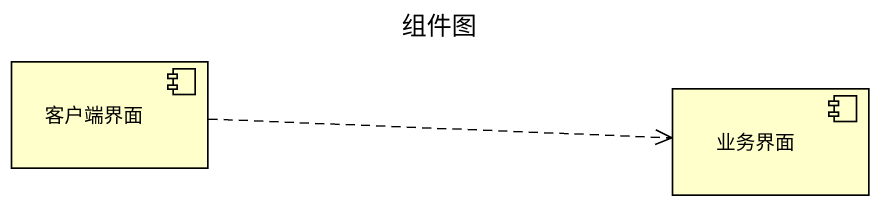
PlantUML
@startuml
title 组件图
component 客户端界面
component 业务界面
客户端界面 .right.> 业务界面
@enduml
